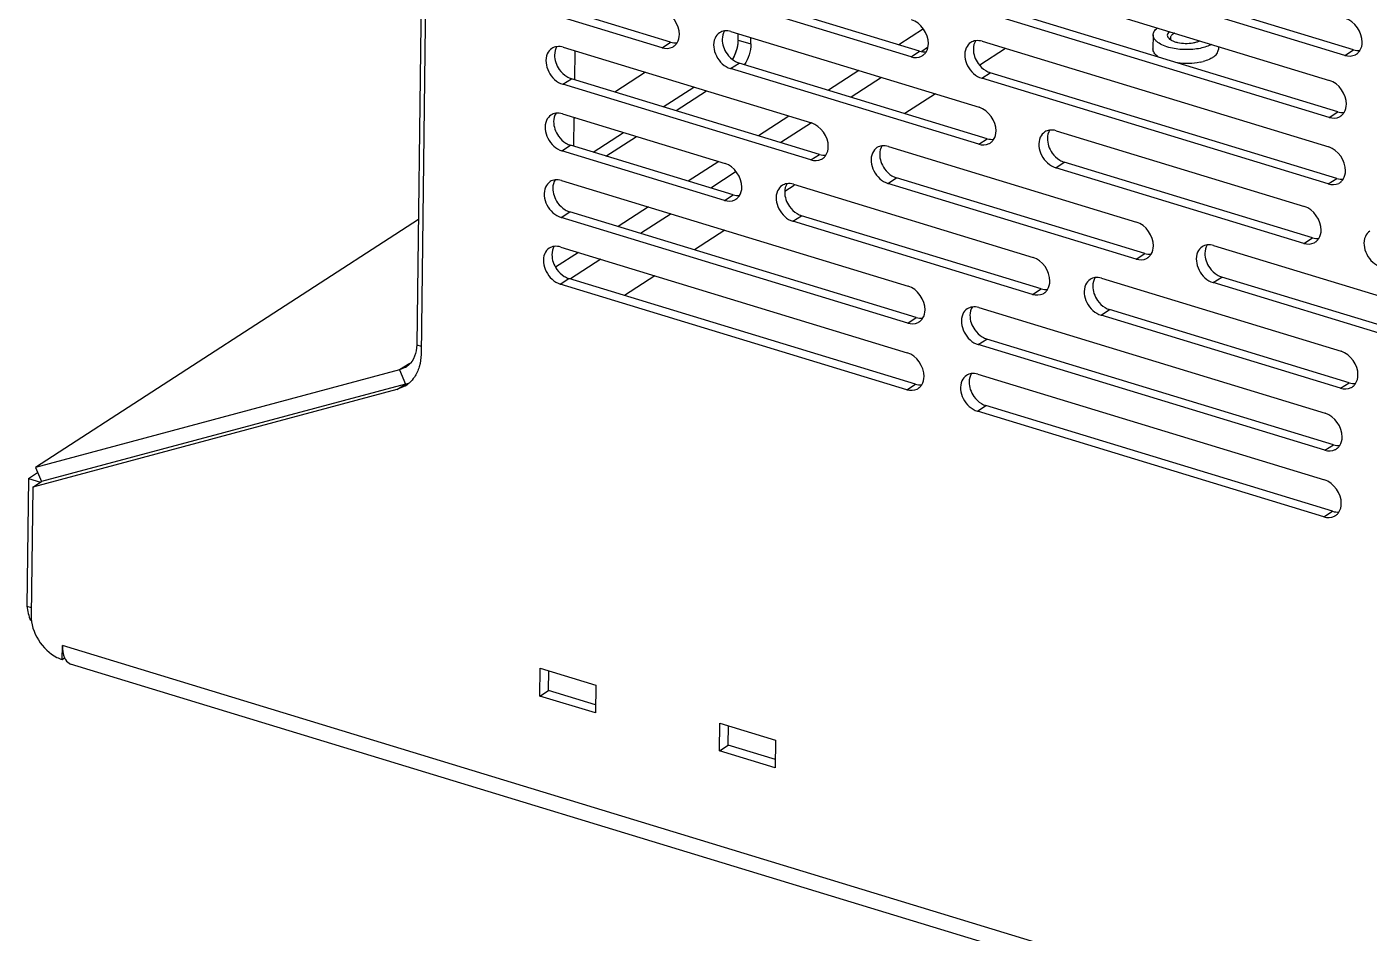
# Model space of a CAD drawing. Header units: millimetres. Extents: x -177 to 18421, y -5017 to 3255.
# Drawn here: x 13012.86 to 13045.46, y 1977.56 to 1999.56 of the extents above; entities that cross this region are included whole.
import ezdxf

# ---------------------------------------------------------------- set-up
doc = ezdxf.new("R2010")
doc.units = ezdxf.units.MM
doc.header["$LTSCALE"] = 46.255
doc.layers.get('0').update_dxf_attribs({"linetype": 'CONTINUOUS'})
doc.layers.add('02___PRT_ALL_AXES', color=7, linetype='CONTINUOUS')
doc.layers.add('03___PRT_ALL_CURVES', color=7, linetype='CONTINUOUS')

msp = doc.modelspace()

# ---------------------------------------------------------------- linework, layer by layer
at = {"color": 3, "linetype": 'Continuous'}
for p, q in [((13022.924, 2038.061), (13022.332, 1991.844)), ((13023.027, 2037.831), (13022.435, 1991.614)), ((13034.333, 1998.837), (13025.918, 2001.402)), ((13036.08, 2000.829), (13044.495, 1998.264)), ((13044.867, 1998.871), (13039.05, 2000.644)), ((13044.483, 1997.366), (13036.068, 1999.931)), ((13028.287, 1999.058), (13025.898, 1999.786)), ((13029.961, 1999.449), (13035.986, 1997.612)), ((13030.132, 1999.244), (13030.134, 1999.396)), ((13036.059, 1999.212), (13044.474, 1996.647)), ((13025.889, 1999.068), (13031.914, 1997.231)), ((13035.975, 1996.714), (13029.949, 1998.551)), ((13027.882, 1998.46), (13027.144, 1997.982)), ((13044.462, 1995.75), (13036.048, 1998.315)), ((13031.903, 1996.333), (13025.877, 1998.17)), ((13028.318, 1997.624), (13029.056, 1998.102)), ((13025.868, 1997.452), (13029.816, 1996.248)), ((13026.179, 1997.357), (13026.147, 1997.336)), ((13026.615, 1996.521), (13027.353, 1996.999)), ((13037.856, 1997.042), (13043.882, 1995.205)), ((13033.784, 1996.661), (13039.809, 1994.824)), ((13029.804, 1995.35), (13025.856, 1996.554)), ((13043.87, 1994.308), (13037.845, 1996.144)), ((13025.847, 1995.835), (13034.262, 1993.27)), ((13031.478, 1995.742), (13037.295, 1993.968)), ((13039.798, 1993.926), (13033.773, 1995.763)), ((13022.371, 1994.89), (13013.073, 1988.869)), ((13034.251, 1992.373), (13025.836, 1994.938)), ((13037.284, 1993.07), (13031.466, 1994.844)), ((13025.826, 1994.219), (13034.241, 1991.654)), ((13041.679, 1994.254), (13047.705, 1992.418)), ((13034.23, 1990.756), (13025.815, 1993.321)), ((13038.958, 1993.461), (13044.775, 1991.688)), ((13047.693, 1991.52), (13041.668, 1993.356)), ((13035.976, 1992.748), (13044.391, 1990.183)), ((13044.764, 1990.79), (13038.946, 1992.564)), ((13044.38, 1989.285), (13035.965, 1991.85)), ((13022.161, 1991.395), (13021.914, 1991.235)), ((13021.914, 1991.235), (13013.073, 1988.869)), ((13022.067, 1991.303), (13021.914, 1991.235)), ((13035.955, 1991.132), (13044.37, 1988.567)), ((13021.848, 1990.758), (13013.007, 1988.392)), ((13022.061, 1990.852), (13021.848, 1990.758)), ((13044.359, 1987.669), (13035.944, 1990.234)), ((13012.904, 1988.6), (13012.864, 1985.502)), ((13012.904, 1988.6), (13013.125, 1988.743)), ((13013.007, 1988.392), (13012.967, 1985.272)), ((13013.725, 1984.207), (13013.73, 1984.544)), ((13106.979, 1956.12), (13013.73, 1984.544)), ((13107.177, 1955.672), (13013.928, 1984.097)), ((13025.322, 1983.32), (13025.33, 1983.994)), ((13025.33, 1983.994), (13026.681, 1983.582)), ((13026.681, 1983.582), (13026.672, 1982.908)), ((13026.672, 1982.908), (13025.322, 1983.32)), ((13029.685, 1981.99), (13029.694, 1982.663)), ((13029.694, 1982.663), (13031.044, 1982.252)), ((13031.044, 1982.252), (13031.036, 1981.578)), ((13031.036, 1981.578), (13029.685, 1981.99))]:
    msp.add_line(p, q, dxfattribs=at)
at = {"color": 7, "linetype": 'Continuous'}
for p, q in [((13034.542, 1998.972), (13026.127, 2001.537)), ((13045.076, 1999.006), (13039.258, 2000.779)), ((13028.496, 1999.193), (13026.106, 1999.921)), ((13044.692, 1997.501), (13036.277, 2000.066)), ((13034.635, 1999.516), (13034.035, 1999.127)), ((13028.287, 1999.058), (13028.496, 1999.193)), ((13030.132, 1999.244), (13030.444, 1999.149)), ((13030.444, 1999.149), (13030.446, 1999.301)), ((13026.168, 1998.982), (13026.159, 1998.282)), ((13034.333, 1998.837), (13034.542, 1998.972)), ((13034.734, 1999.06), (13034.592, 1998.968)), ((13036.627, 1999.039), (13036, 1998.633)), ((13044.867, 1998.871), (13045.076, 1999.006)), ((13029.949, 1998.551), (13030.158, 1998.686)), ((13036.183, 1996.849), (13030.158, 1998.686)), ((13025.877, 1998.17), (13026.086, 1998.305)), ((13032.111, 1996.468), (13026.086, 1998.305)), ((13033.069, 1998.501), (13032.331, 1998.023)), ((13033.615, 1998.335), (13032.877, 1997.857)), ((13036.048, 1998.315), (13036.256, 1998.45)), ((13044.671, 1995.885), (13036.256, 1998.45)), ((13028.63, 1997.529), (13029.368, 1998.007)), ((13034.923, 1997.936), (13034.185, 1997.458)), ((13026.148, 1997.366), (13026.139, 1996.666)), ((13031.366, 1997.398), (13030.628, 1996.92)), ((13031.913, 1997.233), (13031.174, 1996.754)), ((13044.483, 1997.366), (13044.692, 1997.501)), ((13026.926, 1996.426), (13027.664, 1996.904)), ((13025.856, 1996.554), (13026.065, 1996.689)), ((13030.013, 1995.485), (13026.065, 1996.689)), ((13035.975, 1996.714), (13036.183, 1996.849)), ((13029.662, 1996.295), (13028.925, 1995.817)), ((13031.903, 1996.333), (13032.111, 1996.468)), ((13037.845, 1996.144), (13038.053, 1996.279)), ((13044.079, 1994.443), (13038.053, 1996.279)), ((13030.086, 1996.05), (13029.47, 1995.651)), ((13031.495, 1995.716), (13031.268, 1995.569)), ((13033.773, 1995.763), (13033.981, 1995.898)), ((13040.006, 1994.061), (13033.981, 1995.898)), ((13044.462, 1995.75), (13044.671, 1995.885)), ((13029.804, 1995.35), (13030.013, 1995.485)), ((13025.836, 1994.938), (13026.044, 1995.073)), ((13034.459, 1992.508), (13026.044, 1995.073)), ((13027.959, 1995.192), (13027.221, 1994.714)), ((13028.505, 1995.025), (13027.767, 1994.547)), ((13031.466, 1994.844), (13031.675, 1994.979)), ((13037.492, 1993.205), (13031.675, 1994.979)), ((13029.813, 1994.627), (13029.075, 1994.149)), ((13043.87, 1994.308), (13044.079, 1994.443)), ((13026.256, 1994.088), (13025.704, 1993.731)), ((13039.798, 1993.926), (13040.006, 1994.061)), ((13026.801, 1993.922), (13026.063, 1993.444)), ((13025.815, 1993.321), (13026.023, 1993.456)), ((13034.438, 1990.891), (13026.023, 1993.456)), ((13028.11, 1993.523), (13027.372, 1993.045)), ((13041.668, 1993.356), (13041.876, 1993.491)), ((13047.902, 1991.655), (13041.876, 1993.491)), ((13037.284, 1993.07), (13037.492, 1993.205)), ((13038.946, 1992.564), (13039.155, 1992.699)), ((13044.972, 1990.925), (13039.155, 1992.699)), ((13034.251, 1992.373), (13034.459, 1992.508)), ((13022.332, 1991.844), (13022.437, 1991.812)), ((13035.965, 1991.85), (13036.173, 1991.985)), ((13044.588, 1989.42), (13036.173, 1991.985)), ((13021.914, 1991.235), (13022.057, 1990.893)), ((13022.057, 1990.893), (13013.216, 1988.527)), ((13021.848, 1990.758), (13022.057, 1990.893)), ((13034.23, 1990.756), (13034.438, 1990.891)), ((13044.764, 1990.79), (13044.972, 1990.925)), ((13035.944, 1990.234), (13036.152, 1990.369)), ((13044.567, 1987.804), (13036.152, 1990.369)), ((13044.38, 1989.285), (13044.588, 1989.42)), ((13013.073, 1988.869), (13013.216, 1988.527)), ((13012.904, 1988.6), (13013.192, 1988.512)), ((13013.007, 1988.392), (13013.216, 1988.527)), ((13044.359, 1987.669), (13044.567, 1987.804)), ((13012.864, 1985.502), (13012.97, 1985.47)), ((13013.725, 1984.207), (13013.781, 1984.243)), ((13025.53, 1983.455), (13025.536, 1983.931)), ((13025.322, 1983.32), (13025.53, 1983.455)), ((13026.675, 1983.106), (13025.53, 1983.455)), ((13029.894, 1982.125), (13029.9, 1982.601)), ((13029.685, 1981.99), (13029.894, 1982.125)), ((13031.038, 1981.776), (13029.894, 1982.125))]:
    msp.add_line(p, q, dxfattribs=at)
at = {"color": 3, "linetype": 'Continuous'}
for centre, radius, start, end in [((13028.412, 1999.323), 0.281, 297.2817, 302.9867), ((13028.413, 1999.321), 0.279, 302.9904, 307.4361), ((13028.412, 1999.323), 0.281, 307.4433, 311.4043), ((13034.458, 1999.102), 0.281, 297.2817, 302.9867), ((13034.459, 1999.101), 0.279, 302.9904, 307.4361), ((13034.458, 1999.102), 0.281, 307.4433, 311.4043), ((13044.992, 1999.136), 0.281, 297.2817, 302.9867), ((13044.993, 1999.134), 0.279, 302.9904, 307.4361), ((13044.992, 1999.136), 0.281, 307.4433, 311.4043), ((13044.608, 1997.631), 0.281, 297.2817, 302.9867), ((13044.609, 1997.629), 0.279, 302.9904, 307.4361), ((13044.608, 1997.631), 0.281, 307.4433, 311.4043), ((13036.1, 1996.979), 0.281, 297.2817, 302.9867), ((13036.101, 1996.978), 0.279, 302.9904, 307.4361), ((13036.099, 1996.979), 0.281, 307.4433, 311.4043), ((13032.027, 1996.598), 0.281, 297.2817, 302.9867), ((13032.028, 1996.597), 0.279, 302.9904, 307.4361), ((13032.027, 1996.598), 0.281, 307.4433, 311.4043), ((13044.587, 1996.015), 0.281, 297.2817, 302.9867), ((13044.588, 1996.013), 0.279, 302.9904, 307.4361), ((13044.587, 1996.015), 0.281, 307.4433, 311.4043), ((13029.929, 1995.616), 0.281, 297.2817, 302.9867), ((13029.93, 1995.614), 0.279, 302.9904, 307.4361), ((13029.929, 1995.616), 0.281, 307.4433, 311.4043), ((13043.995, 1994.573), 0.281, 297.2817, 302.9867), ((13043.996, 1994.571), 0.279, 302.9904, 307.4361), ((13043.995, 1994.573), 0.281, 307.4433, 311.4043), ((13039.924, 1994.19), 0.279, 302.9904, 307.4361), ((13039.923, 1994.192), 0.281, 307.4433, 311.4043), ((13039.923, 1994.192), 0.281, 297.2817, 302.9867), ((13037.409, 1993.336), 0.281, 297.2817, 302.9867), ((13037.41, 1993.334), 0.279, 302.9904, 307.4361), ((13037.409, 1993.336), 0.281, 307.4433, 311.4043), ((13034.375, 1992.638), 0.281, 297.2817, 302.9867), ((13034.376, 1992.636), 0.279, 302.9904, 307.4361), ((13034.375, 1992.638), 0.281, 307.4433, 311.4043), ((13021.782, 1991.741), 0.523, 303.0633, 312.2172), ((13021.667, 1991.462), 0.726, 302.9332, 305.3995), ((13021.663, 1991.467), 0.733, 305.4142, 312.4151), ((13034.355, 1991.022), 0.281, 297.2817, 302.9867), ((13034.356, 1991.02), 0.279, 302.9904, 307.4361), ((13034.354, 1991.022), 0.281, 307.4433, 311.4043), ((13044.889, 1991.055), 0.281, 297.2817, 302.9867), ((13044.89, 1991.054), 0.279, 302.9904, 307.4361), ((13044.888, 1991.055), 0.281, 307.4433, 311.4043), ((13044.504, 1989.55), 0.281, 297.2817, 302.9867), ((13044.505, 1989.548), 0.279, 302.9904, 307.4361), ((13044.504, 1989.55), 0.281, 307.4433, 311.4043), ((13044.484, 1987.934), 0.281, 297.2817, 302.9867), ((13044.485, 1987.932), 0.279, 302.9904, 307.4361), ((13044.483, 1987.934), 0.281, 307.4433, 311.4043)]:
    msp.add_arc(centre, radius, start, end, dxfattribs=at)
at = {"color": 7, "linetype": 'Continuous'}
msp.add_arc((13021.861, 1991.625), 0.758, 284.9652, 292.7631, dxfattribs=at)
at = {"color": 3, "linetype": 'Continuous'}
for points in [[(13028.709, 1999.38), (13028.712, 1999.615), (13028.524, 1999.887), (13028.299, 1999.955)], [(13034.755, 1999.159), (13034.758, 1999.395), (13034.57, 1999.666), (13034.345, 1999.735)], [(13045.289, 1999.193), (13045.292, 1999.429), (13045.104, 1999.7), (13044.879, 1999.769)], [(13028.651, 1999.174), (13028.69, 1999.234), (13028.708, 1999.309), (13028.709, 1999.38)], [(13029.683, 1999.419), (13029.635, 1999.388), (13029.597, 1999.341), (13029.573, 1999.289)], [(13029.801, 1999.463), (13029.76, 1999.457), (13029.718, 1999.442), (13029.683, 1999.419)], [(13029.961, 1999.449), (13029.91, 1999.464), (13029.854, 1999.471), (13029.801, 1999.463)], [(13030.132, 1999.244), (13030.131, 1999.118), (13030.099, 1998.99), (13030.047, 1998.874)], [(13035.781, 1999.183), (13035.733, 1999.152), (13035.695, 1999.104), (13035.672, 1999.052)], [(13035.9, 1999.227), (13035.858, 1999.221), (13035.816, 1999.206), (13035.781, 1999.183)], [(13036.059, 1999.212), (13036.008, 1999.228), (13035.952, 1999.234), (13035.9, 1999.227)], [(13045.231, 1998.987), (13045.27, 1999.047), (13045.288, 1999.122), (13045.289, 1999.193)], [(13025.611, 1999.038), (13025.563, 1999.007), (13025.524, 1998.959), (13025.501, 1998.908)], [(13025.729, 1999.082), (13025.687, 1999.076), (13025.646, 1999.061), (13025.611, 1999.038)], [(13025.889, 1999.068), (13025.838, 1999.083), (13025.782, 1999.089), (13025.729, 1999.082)], [(13028.287, 1999.058), (13028.368, 1999.033), (13028.466, 1999.034), (13028.541, 1999.073)], [(13030.047, 1998.874), (13030.032, 1998.841), (13030.015, 1998.809), (13029.996, 1998.777)], [(13034.697, 1998.953), (13034.736, 1999.013), (13034.754, 1999.088), (13034.755, 1999.159)], [(13044.867, 1998.871), (13044.948, 1998.846), (13045.046, 1998.848), (13045.121, 1998.886)], [(13034.333, 1998.837), (13034.414, 1998.812), (13034.512, 1998.814), (13034.587, 1998.852)], [(13044.904, 1997.688), (13044.907, 1997.923), (13044.72, 1998.195), (13044.495, 1998.264)], [(13036.396, 1997.037), (13036.399, 1997.272), (13036.212, 1997.543), (13035.986, 1997.612)], [(13044.847, 1997.482), (13044.885, 1997.542), (13044.903, 1997.617), (13044.904, 1997.688)], [(13025.59, 1997.422), (13025.542, 1997.391), (13025.504, 1997.343), (13025.48, 1997.291)], [(13025.708, 1997.466), (13025.667, 1997.46), (13025.625, 1997.445), (13025.59, 1997.422)], [(13025.868, 1997.452), (13025.817, 1997.467), (13025.761, 1997.473), (13025.708, 1997.466)], [(13032.324, 1996.655), (13032.327, 1996.891), (13032.139, 1997.162), (13031.914, 1997.231)], [(13044.483, 1997.366), (13044.564, 1997.341), (13044.661, 1997.342), (13044.737, 1997.381)], [(13036.338, 1996.83), (13036.377, 1996.89), (13036.395, 1996.965), (13036.396, 1997.037)], [(13037.579, 1997.013), (13037.531, 1996.982), (13037.492, 1996.934), (13037.469, 1996.882)], [(13037.697, 1997.056), (13037.655, 1997.051), (13037.614, 1997.036), (13037.579, 1997.013)], [(13037.856, 1997.042), (13037.805, 1997.058), (13037.75, 1997.064), (13037.697, 1997.056)], [(13032.266, 1996.449), (13032.305, 1996.509), (13032.323, 1996.584), (13032.324, 1996.655)], [(13033.506, 1996.632), (13033.459, 1996.601), (13033.42, 1996.553), (13033.397, 1996.501)], [(13033.625, 1996.675), (13033.583, 1996.669), (13033.541, 1996.654), (13033.506, 1996.632)], [(13033.784, 1996.661), (13033.733, 1996.677), (13033.677, 1996.683), (13033.625, 1996.675)], [(13035.975, 1996.714), (13036.056, 1996.69), (13036.153, 1996.691), (13036.229, 1996.73)], [(13044.884, 1996.072), (13044.887, 1996.307), (13044.699, 1996.579), (13044.474, 1996.647)], [(13030.225, 1995.673), (13030.228, 1995.908), (13030.041, 1996.18), (13029.816, 1996.248)], [(13031.903, 1996.333), (13031.984, 1996.308), (13032.081, 1996.31), (13032.156, 1996.349)], [(13044.826, 1995.866), (13044.865, 1995.926), (13044.883, 1996), (13044.884, 1996.072)], [(13025.569, 1995.806), (13025.522, 1995.775), (13025.483, 1995.727), (13025.46, 1995.675)], [(13025.688, 1995.85), (13025.646, 1995.844), (13025.605, 1995.829), (13025.569, 1995.806)], [(13025.847, 1995.835), (13025.796, 1995.851), (13025.741, 1995.857), (13025.688, 1995.85)], [(13030.168, 1995.466), (13030.206, 1995.526), (13030.224, 1995.601), (13030.225, 1995.673)], [(13031.2, 1995.712), (13031.152, 1995.681), (13031.114, 1995.633), (13031.09, 1995.581)], [(13031.318, 1995.756), (13031.277, 1995.75), (13031.235, 1995.735), (13031.2, 1995.712)], [(13031.478, 1995.742), (13031.427, 1995.757), (13031.371, 1995.763), (13031.318, 1995.756)], [(13044.462, 1995.75), (13044.543, 1995.725), (13044.641, 1995.726), (13044.716, 1995.765)], [(13029.804, 1995.35), (13029.885, 1995.326), (13029.982, 1995.327), (13030.058, 1995.366)], [(13044.292, 1994.63), (13044.295, 1994.865), (13044.107, 1995.137), (13043.882, 1995.205)], [(13040.219, 1994.249), (13040.222, 1994.484), (13040.035, 1994.756), (13039.809, 1994.824)], [(13044.234, 1994.424), (13044.273, 1994.484), (13044.291, 1994.558), (13044.292, 1994.63)], [(13043.87, 1994.308), (13043.951, 1994.283), (13044.049, 1994.284), (13044.124, 1994.323)], [(13045.474, 1994.606), (13045.426, 1994.575), (13045.388, 1994.527), (13045.364, 1994.475)], [(13025.549, 1994.19), (13025.501, 1994.159), (13025.462, 1994.111), (13025.439, 1994.059)], [(13025.667, 1994.234), (13025.625, 1994.228), (13025.584, 1994.213), (13025.549, 1994.19)], [(13025.826, 1994.219), (13025.775, 1994.235), (13025.72, 1994.241), (13025.667, 1994.234)], [(13037.705, 1993.393), (13037.708, 1993.628), (13037.521, 1993.899), (13037.295, 1993.968)], [(13040.162, 1994.043), (13040.2, 1994.102), (13040.218, 1994.177), (13040.219, 1994.249)], [(13041.402, 1994.225), (13041.354, 1994.194), (13041.315, 1994.146), (13041.292, 1994.094)], [(13041.52, 1994.269), (13041.478, 1994.263), (13041.437, 1994.248), (13041.402, 1994.225)], [(13041.679, 1994.254), (13041.628, 1994.27), (13041.573, 1994.276), (13041.52, 1994.269)], [(13039.798, 1993.926), (13039.879, 1993.902), (13039.976, 1993.903), (13040.052, 1993.942)], [(13037.648, 1993.186), (13037.686, 1993.246), (13037.704, 1993.321), (13037.705, 1993.393)], [(13038.68, 1993.432), (13038.632, 1993.401), (13038.594, 1993.353), (13038.57, 1993.301)], [(13038.798, 1993.476), (13038.757, 1993.47), (13038.715, 1993.455), (13038.68, 1993.432)], [(13038.958, 1993.461), (13038.907, 1993.477), (13038.851, 1993.483), (13038.798, 1993.476)], [(13034.672, 1992.695), (13034.675, 1992.93), (13034.487, 1993.202), (13034.262, 1993.27)], [(13037.284, 1993.07), (13037.365, 1993.046), (13037.462, 1993.047), (13037.538, 1993.086)], [(13034.614, 1992.489), (13034.653, 1992.548), (13034.671, 1992.623), (13034.672, 1992.695)], [(13035.698, 1992.718), (13035.651, 1992.687), (13035.612, 1992.64), (13035.589, 1992.588)], [(13035.817, 1992.762), (13035.775, 1992.756), (13035.734, 1992.741), (13035.698, 1992.718)], [(13035.976, 1992.748), (13035.925, 1992.763), (13035.87, 1992.77), (13035.817, 1992.762)], [(13034.251, 1992.373), (13034.332, 1992.348), (13034.429, 1992.349), (13034.504, 1992.388)], [(13022.332, 1991.844), (13022.33, 1991.75), (13022.314, 1991.653), (13022.278, 1991.566)], [(13045.185, 1991.113), (13045.188, 1991.348), (13045.001, 1991.619), (13044.775, 1991.688)], [(13022.278, 1991.566), (13022.246, 1991.486), (13022.197, 1991.411), (13022.133, 1991.354)], [(13022.435, 1991.614), (13022.434, 1991.513), (13022.42, 1991.411), (13022.392, 1991.314)], [(13034.651, 1991.079), (13034.654, 1991.314), (13034.467, 1991.586), (13034.241, 1991.654)], [(13022.273, 1991.06), (13022.239, 1991.011), (13022.2, 1990.966), (13022.157, 1990.926)], [(13022.392, 1991.314), (13022.365, 1991.224), (13022.326, 1991.137), (13022.273, 1991.06)], [(13034.593, 1990.872), (13034.632, 1990.932), (13034.65, 1991.007), (13034.651, 1991.079)], [(13035.678, 1991.102), (13035.63, 1991.071), (13035.591, 1991.023), (13035.568, 1990.972)], [(13035.796, 1991.146), (13035.754, 1991.14), (13035.713, 1991.125), (13035.678, 1991.102)], [(13035.955, 1991.132), (13035.904, 1991.147), (13035.849, 1991.153), (13035.796, 1991.146)], [(13045.127, 1990.906), (13045.166, 1990.966), (13045.184, 1991.041), (13045.185, 1991.113)], [(13034.23, 1990.756), (13034.311, 1990.732), (13034.408, 1990.733), (13034.483, 1990.772)], [(13044.764, 1990.79), (13044.845, 1990.766), (13044.942, 1990.767), (13045.018, 1990.806)], [(13044.801, 1989.607), (13044.804, 1989.843), (13044.616, 1990.114), (13044.391, 1990.183)], [(13044.743, 1989.401), (13044.782, 1989.461), (13044.8, 1989.536), (13044.801, 1989.607)], [(13044.38, 1989.285), (13044.461, 1989.26), (13044.558, 1989.262), (13044.633, 1989.3)], [(13044.78, 1987.991), (13044.783, 1988.227), (13044.596, 1988.498), (13044.37, 1988.567)], [(13044.722, 1987.785), (13044.761, 1987.845), (13044.779, 1987.92), (13044.78, 1987.991)], [(13044.359, 1987.669), (13044.44, 1987.644), (13044.537, 1987.645), (13044.613, 1987.684)], [(13012.864, 1985.502), (13012.877, 1985.382), (13012.909, 1985.264), (13012.954, 1985.152)], [(13012.967, 1985.272), (13012.962, 1984.874), (13013.239, 1984.433), (13013.596, 1984.258)], [(13013.73, 1984.544), (13013.728, 1984.442), (13013.74, 1984.336), (13013.781, 1984.243)], [(13013.596, 1984.258), (13013.638, 1984.238), (13013.681, 1984.221), (13013.725, 1984.207)], [(13013.801, 1984.204), (13013.83, 1984.157), (13013.875, 1984.112), (13013.928, 1984.097)]]:
    msp.add_open_spline(points, degree=3, dxfattribs=at)
at = {"color": 7, "linetype": 'Continuous'}
for points in [[(13028.496, 1999.193), (13028.547, 1999.177), (13028.602, 1999.171), (13028.655, 1999.178)], [(13029.748, 1999.262), (13029.747, 1999.2), (13029.758, 1999.138), (13029.778, 1999.08)], [(13029.806, 1999.468), (13029.767, 1999.408), (13029.749, 1999.333), (13029.748, 1999.262)], [(13035.904, 1999.231), (13035.865, 1999.171), (13035.847, 1999.097), (13035.846, 1999.025)], [(13025.676, 1998.88), (13025.675, 1998.819), (13025.686, 1998.757), (13025.705, 1998.699)], [(13025.734, 1999.087), (13025.695, 1999.027), (13025.677, 1998.952), (13025.676, 1998.88)], [(13029.778, 1999.08), (13029.798, 1999.019), (13029.828, 1998.96), (13029.866, 1998.907)], [(13029.866, 1998.907), (13029.914, 1998.839), (13029.976, 1998.779), (13030.047, 1998.736)], [(13030.444, 1999.149), (13030.442, 1998.973), (13030.384, 1998.789), (13030.283, 1998.645)], [(13034.542, 1998.972), (13034.593, 1998.957), (13034.648, 1998.95), (13034.701, 1998.958)], [(13035.846, 1999.025), (13035.845, 1998.964), (13035.856, 1998.902), (13035.876, 1998.844)], [(13045.076, 1999.006), (13045.127, 1998.99), (13045.183, 1998.984), (13045.235, 1998.992)], [(13025.705, 1998.699), (13025.726, 1998.638), (13025.756, 1998.579), (13025.793, 1998.526)], [(13030.047, 1998.736), (13030.082, 1998.715), (13030.119, 1998.698), (13030.158, 1998.686)], [(13035.876, 1998.844), (13035.896, 1998.782), (13035.926, 1998.723), (13035.964, 1998.671)], [(13035.964, 1998.671), (13036.012, 1998.603), (13036.074, 1998.543), (13036.145, 1998.5)], [(13025.793, 1998.526), (13025.842, 1998.458), (13025.904, 1998.398), (13025.975, 1998.355)], [(13025.975, 1998.355), (13026.01, 1998.334), (13026.047, 1998.317), (13026.086, 1998.305)], [(13036.145, 1998.5), (13036.18, 1998.479), (13036.217, 1998.461), (13036.256, 1998.45)], [(13025.655, 1997.264), (13025.654, 1997.203), (13025.665, 1997.141), (13025.685, 1997.083)], [(13025.713, 1997.47), (13025.674, 1997.411), (13025.656, 1997.336), (13025.655, 1997.264)], [(13044.692, 1997.501), (13044.743, 1997.485), (13044.798, 1997.479), (13044.851, 1997.486)], [(13025.685, 1997.083), (13025.705, 1997.021), (13025.735, 1996.963), (13025.773, 1996.91)], [(13025.773, 1996.91), (13025.821, 1996.842), (13025.883, 1996.782), (13025.954, 1996.739)], [(13037.701, 1997.061), (13037.662, 1997.001), (13037.644, 1996.926), (13037.644, 1996.855)], [(13025.954, 1996.739), (13025.989, 1996.718), (13026.026, 1996.701), (13026.065, 1996.689)], [(13033.629, 1996.68), (13033.59, 1996.62), (13033.572, 1996.545), (13033.571, 1996.474)], [(13036.183, 1996.849), (13036.234, 1996.834), (13036.29, 1996.828), (13036.343, 1996.835)], [(13037.644, 1996.855), (13037.643, 1996.794), (13037.654, 1996.732), (13037.673, 1996.673)], [(13037.673, 1996.673), (13037.693, 1996.612), (13037.724, 1996.553), (13037.761, 1996.5)], [(13032.111, 1996.468), (13032.162, 1996.453), (13032.218, 1996.446), (13032.271, 1996.454)], [(13033.571, 1996.474), (13033.57, 1996.412), (13033.581, 1996.35), (13033.601, 1996.292)], [(13033.601, 1996.292), (13033.621, 1996.231), (13033.651, 1996.172), (13033.689, 1996.119)], [(13037.761, 1996.5), (13037.809, 1996.433), (13037.872, 1996.372), (13037.943, 1996.329)], [(13037.943, 1996.329), (13037.977, 1996.308), (13038.015, 1996.291), (13038.053, 1996.279)], [(13033.689, 1996.119), (13033.737, 1996.051), (13033.799, 1995.991), (13033.87, 1995.948)], [(13033.87, 1995.948), (13033.905, 1995.927), (13033.942, 1995.91), (13033.981, 1995.898)], [(13025.692, 1995.854), (13025.653, 1995.794), (13025.635, 1995.72), (13025.634, 1995.648)], [(13025.634, 1995.648), (13025.634, 1995.587), (13025.645, 1995.525), (13025.664, 1995.467)], [(13031.323, 1995.76), (13031.284, 1995.701), (13031.266, 1995.626), (13031.265, 1995.554)], [(13044.671, 1995.885), (13044.722, 1995.869), (13044.778, 1995.863), (13044.83, 1995.87)], [(13025.664, 1995.467), (13025.684, 1995.405), (13025.714, 1995.346), (13025.752, 1995.294)], [(13025.752, 1995.294), (13025.8, 1995.226), (13025.862, 1995.166), (13025.934, 1995.123)], [(13030.013, 1995.485), (13030.064, 1995.47), (13030.119, 1995.464), (13030.172, 1995.471)], [(13031.265, 1995.554), (13031.264, 1995.493), (13031.275, 1995.431), (13031.294, 1995.373)], [(13031.294, 1995.373), (13031.315, 1995.311), (13031.345, 1995.253), (13031.383, 1995.2)], [(13025.934, 1995.123), (13025.968, 1995.102), (13026.005, 1995.084), (13026.044, 1995.073)], [(13031.383, 1995.2), (13031.431, 1995.132), (13031.493, 1995.072), (13031.564, 1995.029)], [(13031.564, 1995.029), (13031.599, 1995.008), (13031.636, 1994.99), (13031.675, 1994.979)], [(13044.079, 1994.443), (13044.13, 1994.427), (13044.185, 1994.421), (13044.238, 1994.428)], [(13025.614, 1994.032), (13025.613, 1993.971), (13025.624, 1993.909), (13025.643, 1993.851)], [(13025.671, 1994.238), (13025.633, 1994.178), (13025.615, 1994.103), (13025.614, 1994.032)], [(13040.006, 1994.061), (13040.058, 1994.046), (13040.113, 1994.04), (13040.166, 1994.047)], [(13041.467, 1994.067), (13041.466, 1994.006), (13041.477, 1993.944), (13041.496, 1993.886)], [(13041.524, 1994.273), (13041.486, 1994.213), (13041.468, 1994.138), (13041.467, 1994.067)], [(13025.643, 1993.851), (13025.664, 1993.789), (13025.694, 1993.73), (13025.731, 1993.677)], [(13025.731, 1993.677), (13025.78, 1993.61), (13025.842, 1993.55), (13025.913, 1993.506)], [(13041.496, 1993.886), (13041.517, 1993.824), (13041.547, 1993.765), (13041.584, 1993.713)], [(13041.584, 1993.713), (13041.633, 1993.645), (13041.695, 1993.585), (13041.766, 1993.542)], [(13025.913, 1993.506), (13025.948, 1993.486), (13025.985, 1993.468), (13026.023, 1993.456)], [(13038.803, 1993.48), (13038.764, 1993.421), (13038.746, 1993.346), (13038.745, 1993.274)], [(13041.766, 1993.542), (13041.801, 1993.521), (13041.838, 1993.503), (13041.876, 1993.491)], [(13037.492, 1993.205), (13037.544, 1993.19), (13037.599, 1993.184), (13037.652, 1993.191)], [(13038.745, 1993.274), (13038.744, 1993.213), (13038.755, 1993.151), (13038.774, 1993.093)], [(13038.774, 1993.093), (13038.795, 1993.031), (13038.825, 1992.972), (13038.863, 1992.92)], [(13035.821, 1992.767), (13035.782, 1992.707), (13035.764, 1992.632), (13035.763, 1992.561)], [(13038.863, 1992.92), (13038.911, 1992.852), (13038.973, 1992.792), (13039.044, 1992.749)], [(13039.044, 1992.749), (13039.079, 1992.728), (13039.116, 1992.71), (13039.155, 1992.699)], [(13034.459, 1992.508), (13034.51, 1992.492), (13034.566, 1992.486), (13034.619, 1992.493)], [(13035.763, 1992.561), (13035.763, 1992.499), (13035.774, 1992.437), (13035.793, 1992.379)], [(13035.793, 1992.379), (13035.813, 1992.318), (13035.843, 1992.259), (13035.881, 1992.206)], [(13035.881, 1992.206), (13035.929, 1992.138), (13035.992, 1992.078), (13036.063, 1992.035)], [(13036.063, 1992.035), (13036.097, 1992.014), (13036.135, 1991.997), (13036.173, 1991.985)], [(13035.8, 1991.151), (13035.762, 1991.091), (13035.744, 1991.016), (13035.743, 1990.944)], [(13034.438, 1990.891), (13034.489, 1990.876), (13034.545, 1990.87), (13034.598, 1990.877)], [(13035.743, 1990.944), (13035.742, 1990.883), (13035.753, 1990.821), (13035.772, 1990.763)], [(13035.772, 1990.763), (13035.793, 1990.702), (13035.823, 1990.643), (13035.86, 1990.59)], [(13044.972, 1990.925), (13045.023, 1990.91), (13045.079, 1990.904), (13045.132, 1990.911)], [(13035.86, 1990.59), (13035.909, 1990.522), (13035.971, 1990.462), (13036.042, 1990.419)], [(13036.042, 1990.419), (13036.077, 1990.398), (13036.114, 1990.381), (13036.152, 1990.369)], [(13044.588, 1989.42), (13044.639, 1989.404), (13044.695, 1989.398), (13044.748, 1989.406)], [(13044.567, 1987.804), (13044.618, 1987.788), (13044.674, 1987.782), (13044.727, 1987.79)]]:
    msp.add_open_spline(points, degree=3, dxfattribs=at)
at = {"color": 3, "linetype": 'Continuous'}
for points, knots in [([(13029.573, 1999.289), (13029.514, 1999.157), (13029.562, 1998.82), (13029.803, 1998.596), (13029.949, 1998.551)], [0, 0, 0, 0, 0.486189, 1, 1, 1, 1]), ([(13025.501, 1998.908), (13025.442, 1998.776), (13025.49, 1998.439), (13025.731, 1998.214), (13025.877, 1998.17)], [0, 0, 0, 0, 0.486189, 1, 1, 1, 1]), ([(13028.598, 1999.112), (13028.608, 1999.121), (13028.627, 1999.14), (13028.643, 1999.162), (13028.651, 1999.174)], [0, 0, 0, 0, 0.495742, 1, 1, 1, 1]), ([(13034.644, 1998.891), (13034.654, 1998.9), (13034.673, 1998.92), (13034.689, 1998.942), (13034.697, 1998.953)], [0, 0, 0, 0, 0.495742, 1, 1, 1, 1]), ([(13035.672, 1999.052), (13035.612, 1998.92), (13035.66, 1998.584), (13035.901, 1998.359), (13036.048, 1998.315)], [0, 0, 0, 0, 0.486189, 1, 1, 1, 1]), ([(13045.178, 1998.925), (13045.188, 1998.934), (13045.207, 1998.954), (13045.224, 1998.976), (13045.231, 1998.987)], [0, 0, 0, 0, 0.495742, 1, 1, 1, 1]), ([(13025.48, 1997.291), (13025.421, 1997.159), (13025.469, 1996.823), (13025.71, 1996.598), (13025.856, 1996.554)], [0, 0, 0, 0, 0.486189, 1, 1, 1, 1]), ([(13044.794, 1997.42), (13044.804, 1997.429), (13044.823, 1997.448), (13044.839, 1997.47), (13044.847, 1997.482)], [0, 0, 0, 0, 0.495742, 1, 1, 1, 1]), ([(13036.285, 1996.769), (13036.296, 1996.777), (13036.315, 1996.797), (13036.331, 1996.819), (13036.338, 1996.83)], [0, 0, 0, 0, 0.495742, 1, 1, 1, 1]), ([(13037.469, 1996.882), (13037.41, 1996.75), (13037.458, 1996.413), (13037.699, 1996.189), (13037.845, 1996.144)], [0, 0, 0, 0, 0.486189, 1, 1, 1, 1]), ([(13032.213, 1996.387), (13032.223, 1996.396), (13032.242, 1996.416), (13032.259, 1996.438), (13032.266, 1996.449)], [0, 0, 0, 0, 0.495742, 1, 1, 1, 1]), ([(13033.397, 1996.501), (13033.337, 1996.369), (13033.385, 1996.032), (13033.626, 1995.808), (13033.773, 1995.763)], [0, 0, 0, 0, 0.486189, 1, 1, 1, 1]), ([(13025.46, 1995.675), (13025.4, 1995.543), (13025.448, 1995.207), (13025.689, 1994.982), (13025.836, 1994.938)], [0, 0, 0, 0, 0.486189, 1, 1, 1, 1]), ([(13044.773, 1995.804), (13044.783, 1995.813), (13044.802, 1995.832), (13044.819, 1995.854), (13044.826, 1995.866)], [0, 0, 0, 0, 0.495742, 1, 1, 1, 1]), ([(13030.115, 1995.405), (13030.125, 1995.414), (13030.144, 1995.433), (13030.16, 1995.455), (13030.168, 1995.466)], [0, 0, 0, 0, 0.495742, 1, 1, 1, 1]), ([(13031.09, 1995.581), (13031.031, 1995.449), (13031.079, 1995.113), (13031.32, 1994.888), (13031.466, 1994.844)], [0, 0, 0, 0, 0.486189, 1, 1, 1, 1]), ([(13044.181, 1994.362), (13044.191, 1994.371), (13044.21, 1994.39), (13044.226, 1994.412), (13044.234, 1994.424)], [0, 0, 0, 0, 0.495742, 1, 1, 1, 1]), ([(13045.364, 1994.475), (13045.305, 1994.343), (13045.353, 1994.007), (13045.594, 1993.782), (13045.74, 1993.738)], [0, 0, 0, 0, 0.486189, 1, 1, 1, 1]), ([(13025.439, 1994.059), (13025.38, 1993.927), (13025.428, 1993.59), (13025.669, 1993.366), (13025.815, 1993.321)], [0, 0, 0, 0, 0.486189, 1, 1, 1, 1]), ([(13040.109, 1993.981), (13040.119, 1993.99), (13040.138, 1994.009), (13040.154, 1994.031), (13040.162, 1994.043)], [0, 0, 0, 0, 0.495742, 1, 1, 1, 1]), ([(13041.292, 1994.094), (13041.233, 1993.962), (13041.281, 1993.625), (13041.522, 1993.401), (13041.668, 1993.356)], [0, 0, 0, 0, 0.486189, 1, 1, 1, 1]), ([(13037.595, 1993.125), (13037.605, 1993.133), (13037.624, 1993.153), (13037.64, 1993.175), (13037.648, 1993.186)], [0, 0, 0, 0, 0.495742, 1, 1, 1, 1]), ([(13038.57, 1993.301), (13038.511, 1993.169), (13038.559, 1992.833), (13038.8, 1992.608), (13038.946, 1992.564)], [0, 0, 0, 0, 0.486189, 1, 1, 1, 1]), ([(13034.561, 1992.427), (13034.571, 1992.436), (13034.59, 1992.455), (13034.607, 1992.477), (13034.614, 1992.489)], [0, 0, 0, 0, 0.495742, 1, 1, 1, 1]), ([(13035.589, 1992.588), (13035.529, 1992.456), (13035.578, 1992.119), (13035.818, 1991.895), (13035.965, 1991.85)], [0, 0, 0, 0, 0.486189, 1, 1, 1, 1]), ([(13034.54, 1990.811), (13034.551, 1990.82), (13034.57, 1990.839), (13034.586, 1990.861), (13034.593, 1990.872)], [0, 0, 0, 0, 0.495742, 1, 1, 1, 1]), ([(13035.568, 1990.972), (13035.509, 1990.84), (13035.557, 1990.503), (13035.798, 1990.278), (13035.944, 1990.234)], [0, 0, 0, 0, 0.486189, 1, 1, 1, 1]), ([(13045.074, 1990.845), (13045.085, 1990.853), (13045.104, 1990.873), (13045.12, 1990.895), (13045.127, 1990.906)], [0, 0, 0, 0, 0.495742, 1, 1, 1, 1]), ([(13044.69, 1989.339), (13044.7, 1989.348), (13044.719, 1989.368), (13044.736, 1989.39), (13044.743, 1989.401)], [0, 0, 0, 0, 0.495742, 1, 1, 1, 1]), ([(13044.669, 1987.723), (13044.68, 1987.732), (13044.699, 1987.751), (13044.715, 1987.773), (13044.722, 1987.785)], [0, 0, 0, 0, 0.495742, 1, 1, 1, 1]), ([(13013.781, 1984.243), (13013.784, 1984.237), (13013.791, 1984.223), (13013.798, 1984.211), (13013.801, 1984.204)], [0, 0, 0, 0, 0.509126, 1, 1, 1, 1])]:
    msp.add_open_spline(points, degree=3, knots=knots, dxfattribs=at)
at = {"color": 7, "linetype": 'Continuous'}
for points, knots in [([(13040.601, 1999.45), (13040.587, 1999.438), (13040.563, 1999.411), (13040.55, 1999.358), (13040.57, 1999.306), (13040.596, 1999.28), (13040.612, 1999.267)], [0, 0, 0, 0, 0.26436, 0.488755, 0.719924, 1, 1, 1, 1]), ([(13040.612, 1999.267), (13040.615, 1999.265), (13040.628, 1999.255), (13040.642, 1999.246), (13040.652, 1999.24)], [0, 0, 0, 0, 0.237309, 1, 1, 1, 1]), ([(13040.693, 1999.387), (13040.683, 1999.381), (13040.666, 1999.368), (13040.646, 1999.346), (13040.633, 1999.322), (13040.629, 1999.305), (13040.629, 1999.297)], [0, 0, 0, 0, 0.297092, 0.5573, 0.787351, 1, 1, 1, 1]), ([(13040.629, 1999.297), (13040.629, 1999.287), (13040.633, 1999.266), (13040.645, 1999.248), (13040.651, 1999.24)], [0, 0, 0, 0, 0.473024, 1, 1, 1, 1]), ([(13040.652, 1999.24), (13040.674, 1999.228), (13040.724, 1999.206), (13040.837, 1999.173), (13040.993, 1999.156), (13041.15, 1999.166), (13041.267, 1999.194), (13041.319, 1999.213), (13041.342, 1999.225)], [0, 0, 0, 0, 0.106711, 0.227726, 0.496135, 0.766657, 0.890145, 1, 1, 1, 1]), ([(13040.735, 1999.41), (13040.731, 1999.408), (13040.717, 1999.401), (13040.703, 1999.393), (13040.693, 1999.387)], [0, 0, 0, 0, 0.263121, 1, 1, 1, 1])]:
    msp.add_open_spline(points, degree=3, knots=knots, dxfattribs=at)
at = {"layer": '02___PRT_ALL_AXES', "color": 7, "linetype": 'Continuous'}
for p, q in [((13040.211, 1999.37), (13040.207, 1999.033)), ((13041.795, 1999.086), (13041.795, 1999.013))]:
    msp.add_line(p, q, dxfattribs=at)
msp.add_arc((13041.093, 1999.964), 1.285, 281.6101, 284.9327, dxfattribs=at)
for points, knots in [([(13040.211, 1999.37), (13040.212, 1999.384), (13040.217, 1999.415), (13040.237, 1999.459), (13040.27, 1999.501), (13040.298, 1999.526), (13040.314, 1999.538)], [0, 0, 0, 0, 0.219448, 0.452715, 0.710643, 1, 1, 1, 1]), ([(13040.635, 1999.054), (13040.575, 1999.069), (13040.467, 1999.103), (13040.346, 1999.166), (13040.276, 1999.226), (13040.239, 1999.272), (13040.216, 1999.32), (13040.211, 1999.354), (13040.211, 1999.37)], [0, 0, 0, 0, 0.328468, 0.603955, 0.720118, 0.822711, 0.914446, 1, 1, 1, 1]), ([(13040.328, 1998.844), (13040.31, 1998.857), (13040.276, 1998.885), (13040.237, 1998.932), (13040.212, 1998.981), (13040.207, 1999.016), (13040.207, 1999.033)], [0, 0, 0, 0, 0.295287, 0.554916, 0.785726, 1, 1, 1, 1]), ([(13041.356, 1999.042), (13041.237, 1999.018), (13040.995, 1998.998), (13040.752, 1999.026), (13040.635, 1999.054)], [0, 0, 0, 0, 0.500768, 1, 1, 1, 1]), ([(13041.629, 1999.137), (13041.589, 1999.115), (13041.5, 1999.077), (13041.406, 1999.053), (13041.356, 1999.042)], [0, 0, 0, 0, 0.467373, 1, 1, 1, 1]), ([(13041.661, 1998.822), (13041.681, 1998.835), (13041.717, 1998.862), (13041.76, 1998.909), (13041.788, 1998.959), (13041.794, 1998.995), (13041.795, 1999.013)], [0, 0, 0, 0, 0.297111, 0.557292, 0.787355, 1, 1, 1, 1]), ([(13041.351, 1998.706), (13041.262, 1998.687), (13041.078, 1998.667), (13040.892, 1998.675), (13040.799, 1998.687)], [0, 0, 0, 0, 0.492315, 1, 1, 1, 1]), ([(13041.611, 1998.793), (13041.597, 1998.786), (13041.537, 1998.757), (13041.473, 1998.736), (13041.424, 1998.723)], [0, 0, 0, 0, 0.231551, 1, 1, 1, 1]), ([(13041.661, 1998.822), (13041.657, 1998.819), (13041.64, 1998.809), (13041.624, 1998.799), (13041.611, 1998.793)], [0, 0, 0, 0, 0.242055, 1, 1, 1, 1])]:
    msp.add_open_spline(points, degree=3, knots=knots, dxfattribs=at)
at = {"layer": '03___PRT_ALL_CURVES', "color": 4, "linetype": 'Continuous'}
for p, q in [((13030.132, 1999.244), (13030.134, 1999.396)), ((13030.109, 1999.059), (13030.104, 1999.039)), ((13028.318, 1997.624), (13029.056, 1998.102)), ((13026.615, 1996.521), (13027.353, 1996.999))]:
    msp.add_line(p, q, dxfattribs=at)
for points, knots in [([(13030.132, 1999.244), (13030.132, 1999.241), (13030.132, 1999.234), (13030.132, 1999.225), (13030.131, 1999.218), (13030.131, 1999.21), (13030.13, 1999.2), (13030.129, 1999.189), (13030.128, 1999.177), (13030.127, 1999.167), (13030.126, 1999.16), (13030.126, 1999.154), (13030.125, 1999.148), (13030.124, 1999.141), (13030.123, 1999.133), (13030.122, 1999.126), (13030.12, 1999.118), (13030.119, 1999.108), (13030.117, 1999.098), (13030.115, 1999.09), (13030.113, 1999.077), (13030.111, 1999.067), (13030.109, 1999.059)], [0, 0, 0, 0, 0.0625, 0.125, 0.15625, 0.1875, 0.25, 0.3125, 0.375, 0.4375, 0.46875, 0.5, 0.53125, 0.5625, 0.625, 0.65625, 0.6875, 0.75, 0.8125, 0.84375, 0.875, 1, 1, 1, 1]), ([(13030.104, 1999.039), (13030.103, 1999.035), (13030.101, 1999.029), (13030.099, 1999.02), (13030.097, 1999.014), (13030.095, 1999.006), (13030.092, 1998.998), (13030.089, 1998.987), (13030.086, 1998.976), (13030.083, 1998.968), (13030.081, 1998.961), (13030.079, 1998.955), (13030.077, 1998.95), (13030.075, 1998.944), (13030.072, 1998.937), (13030.07, 1998.931), (13030.067, 1998.924), (13030.064, 1998.915), (13030.06, 1998.905), (13030.054, 1998.892), (13030.05, 1998.881), (13030.047, 1998.875)], [0, 0, 0, 0, 0.0625, 0.125, 0.15625, 0.1875, 0.25, 0.3125, 0.375, 0.4375, 0.46875, 0.5, 0.53125, 0.5625, 0.625, 0.65625, 0.6875, 0.75, 0.8125, 0.875, 1, 1, 1, 1])]:
    msp.add_open_spline(points, degree=3, knots=knots, dxfattribs=at)
msp.add_open_spline([(13030.047, 1998.875), (13030.038, 1998.856), (13030.021, 1998.819), (13030.001, 1998.786), (13029.991, 1998.77)], degree=3, dxfattribs=at)

doc.saveas('drawing.dxf')
